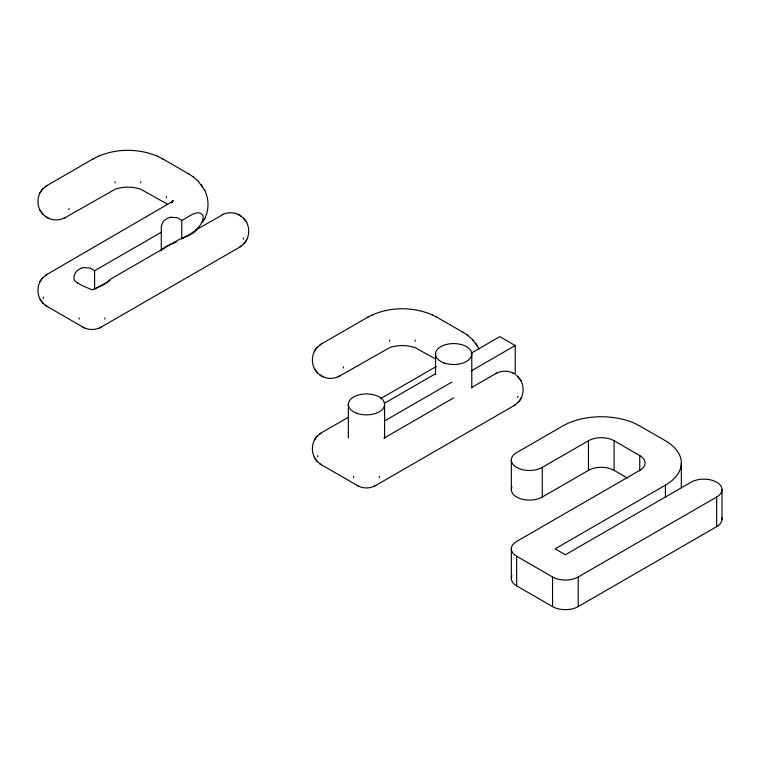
<?xml version="1.0" encoding="UTF-8"?>
<svg xmlns="http://www.w3.org/2000/svg" width="760" height="760" viewBox="0 0 760 760"><rect width="100%" height="100%" fill="white"/><g stroke="black" fill="none" stroke-linecap="round" stroke-linejoin="round"><path stroke-width="1.14" d="M171.902 202.521L172.159 201.637M40.356 192.214C37.154 197.828 37.154 205.238 40.356 210.852M40.356 281.058C37.154 286.672 37.154 294.082 40.356 299.697M172.007 202.179L172.843 200.593L171.57 202.758L173.061 200.659L171.323 202.701L172.416 201.523L46.464 274.712M204.402 219.232C209.209 210.235 209.209 198.75 204.402 189.753M246.306 240.464C249.508 234.85 249.508 227.439 246.306 221.825M314.783 350.645C311.581 356.269 311.581 363.669 314.783 369.293M314.783 439.489C311.581 445.103 311.581 452.513 314.783 458.128M520.733 398.905C523.925 393.291 523.925 385.88 520.733 380.266M40.603 191.786L42.095 189.686M40.603 280.63L42.095 278.53M244.568 242.991L246.059 240.891M315.029 350.227L316.521 348.118M315.029 439.061L316.521 436.962M518.994 401.432L520.476 399.332M39.9 192.993L41.04 191.045M39.9 281.827L41.04 279.889M202.625 222.252L204.858 218.452M245.623 241.632L246.762 239.695M314.327 351.424L315.466 349.476M314.327 440.268L315.466 438.32M520.049 400.073L521.189 398.126M161.434 250.477L161.823 249.973M42.455 189.268L47.034 185.497L92.967 158.982C112.651 148.2 137.446 147.62 157.957 156.465M42.455 278.113L47.034 274.341M84.113 327.712C89.519 330.353 96.197 330.03 101.374 326.999L239.628 247.18L244.207 243.409M316.873 347.709L321.461 343.938L367.384 317.423C387.068 306.631 411.873 306.062 432.373 314.906M316.873 436.553L321.461 432.772L348.127 417.373M358.53 486.153C363.935 488.784 370.614 488.461 375.801 485.44L514.054 405.612L518.633 401.84M41.543 190.342L42.978 188.66M41.543 279.186L42.978 277.495M243.694 244.026L245.128 242.335M315.96 348.783L317.395 347.092M315.96 437.617L317.395 435.936M518.111 402.458L519.545 400.776M162.174 249.584L163.077 248.719A16.767 4.826 -17.7 0 1 164.91 247.333L168.121 245.48A16.767 4.826 -17.7 0 1 171.057 244.112M45.182 186.713L45.8 186.314M46.464 185.868L47.034 185.497M45.182 275.557L45.8 275.148M239.628 247.18L240.198 246.81M240.863 246.363L241.48 245.965M319.608 345.154L320.226 344.745M320.891 344.308L321.461 343.938M319.608 433.998L320.226 433.589M320.891 433.152L321.461 432.772M514.054 405.612L514.625 405.241M515.289 404.805L515.907 404.396M48.203 218.139C53.608 220.78 60.287 220.457 65.474 217.427L115.463 189.078C123.852 186.494 132.031 186.494 140.429 189.078L167.152 203.993M109.991 280.402L94.601 289.284L94.601 270.74L161.291 232.227L161.329 226.166L163.077 221.834A16.767 12.816 26.9 0 1 164.91 219.887L168.121 218.034A16.767 12.816 26.9 0 1 171.057 217.227M181.792 238.944L181.792 220.391C187.131 218.357 198.379 207.641 203.062 215.868A12.787 7.381 -60 0 1 203.062 218.909C200.593 228.627 190.798 233.833 182.751 238.393M322.63 376.58C328.035 379.221 334.713 378.898 339.891 375.867L389.889 347.51C398.278 344.935 406.457 344.935 414.846 347.51L435.603 358.986M380.959 398.42L436.354 366.443M384.275 403.351L435.404 373.834M471.19 353.172L499.823 336.642L515.214 345.524L515.214 374.88M384.332 421.087L451.81 382.128M471.248 370.909L515.214 345.524M383.885 438.188L453.587 397.945M472.045 387.296L495.615 373.683C500.802 370.661 507.481 370.329 512.886 372.97M665.399 497.021L665.399 485.174A54.407 31.407 0 0 0 665.399 440.752L639.749 425.952A54.407 31.407 0 0 0 562.808 425.952L516.648 452.599A18.136 10.469 0 0 0 516.648 467.409A18.136 10.469 0 0 0 542.288 467.409L588.458 440.752A18.136 10.469 0 0 1 614.099 440.752L639.749 455.563L639.749 470.962M511.955 486.903A18.136 10.469 0 0 0 520.4 498.683A18.136 10.469 0 0 0 542.288 497.021L588.458 470.364A18.136 10.469 0 0 1 614.099 470.364L627.437 478.068M665.399 485.174L555.114 548.843L565.373 554.762L691.039 482.21A18.136 10.469 0 0 1 716.689 482.21A18.136 10.469 0 0 1 716.689 497.021L716.689 526.633L578.198 606.594A18.136 10.469 0 0 1 552.548 606.594L516.648 585.865A18.136 10.469 0 0 1 511.955 575.747M639.749 455.563A18.136 10.469 0 0 1 639.749 470.364L516.648 541.443A18.136 10.469 0 0 0 516.648 556.244L552.548 576.973A18.136 10.469 0 0 0 578.198 576.973L716.689 497.021M190.351 234.583L193.562 232.721A16.767 4.826 -17.7 0 0 195.396 231.334L197.296 229.093L221.625 215.317M103.151 284.924L106.371 283.072A16.767 4.826 -17.7 0 0 108.195 281.684L110.162 279.357L178.59 239.846L187.473 235.913M221.768 214.966C226.832 212.163 233.254 212.011 238.459 214.538M92.967 158.982L93.528 158.697M97.936 156.465L98.439 156.208M63.555 218.395L64.068 218.139M64.904 217.711L65.474 217.427M222.604 214.538L223.107 214.282M100.804 327.284L101.374 326.999M99.465 327.969L99.969 327.712M367.384 317.423L367.954 317.138M372.362 314.906L372.865 314.649M337.981 376.837L338.485 376.58M339.321 376.152L339.891 375.867M495.615 373.683L496.185 373.397M497.021 372.97L497.534 372.723M375.231 485.726L375.801 485.44M373.882 486.4L374.395 486.153M175.845 242.164L176.405 241.917M80.921 268.375L77.71 270.237A16.767 12.816 26.9 0 0 75.886 272.175C74.186 274.892 72.438 279.566 75.886 281.684A16.767 4.826 17.7 0 0 77.653 283.034M174.182 242.848L175.284 242.383M171.009 244.15L174.04 242.905M171.009 217.255L177.384 217.749L181.792 220.391M162.355 158.697L188.907 174.021M239.153 214.89L240.293 215.545M436.781 317.138L463.324 332.462M513.57 373.331L514.159 373.625L512.373 372.723M47.509 217.787L46.37 217.132M321.936 376.228L320.796 375.573M46.464 306.033L83.277 327.284M320.891 464.474L357.694 485.726M157.443 156.208L162.925 158.982M237.956 214.282L243.114 217.702L246.762 222.604M431.87 314.649L437.351 317.423M48.716 218.395L43.548 214.975L39.9 210.073M323.133 376.837L317.974 373.407L314.327 368.514M82.707 326.999L84.616 327.969M357.124 485.44L359.043 486.4M77.71 283.072L80.921 284.924A16.767 4.826 17.7 0 0 83.809 286.254L92.036 289.845L100.272 286.254A16.767 4.826 -17.7 0 0 103.094 284.962M467.124 334.96L472.587 339.587L479.284 348.963M192.698 176.529L198.16 181.146L204.858 190.532M240.863 215.925L241.48 216.334M319.608 374.784L320.226 375.193M45.182 216.353L45.8 216.752M314.327 457.358L317.395 461.69L320.226 464.027M39.9 298.917L42.978 303.249L45.8 305.596M462.764 332.091L467.742 335.369M188.337 173.65L193.315 176.928M319.608 463.628L321.461 464.844M45.182 305.188L47.034 306.403M516.477 375.231L521.189 381.035M94.601 270.74L90.184 268.09L83.809 267.596A16.767 12.816 26.9 0 0 80.978 268.346M518.111 376.703L518.633 377.321M518.994 377.739L519.545 378.394M472.587 339.587L473.109 340.204M475.56 343.073L476.121 343.729M243.694 218.272L244.207 218.889M244.568 219.298L245.128 219.953M198.16 181.146L198.683 181.763M201.134 184.632L201.695 185.288M315.96 371.155L316.521 371.82M316.873 372.229L317.395 372.846M315.96 459.999L316.521 460.655M316.873 461.073L317.395 461.69M41.543 212.724L42.095 213.38M42.455 213.788L42.978 214.405M41.543 301.568L42.095 302.224M42.455 302.632L42.978 303.249M520.049 379.097L520.476 379.838M476.615 344.432L477.052 345.173M245.623 220.656L246.059 221.398M315.029 369.712L315.466 370.462M202.189 185.991L202.625 186.732M315.029 458.555L315.466 459.296M40.603 211.28L41.04 212.021M40.603 300.115L41.04 300.865M722 489.62L722 519.232M681.331 462.963L681.331 487.844M614.099 440.752L614.099 470.364M588.458 440.752L588.458 470.364M578.198 576.973L578.198 606.594M552.548 576.973L552.548 606.594M542.288 467.409L542.288 497.021M517.778 396.397L517.778 397.575M516.648 556.244L516.648 585.865M511.337 459.999L511.337 489.62M511.337 548.843L511.337 578.455M471.789 353.713L471.789 388.065M435.537 353.713L435.537 374.509M415.188 340.128L415.188 341.316M389.548 340.128L389.548 341.316M384.588 404.063L384.588 438.416M379.287 476.349L379.287 477.536M353.637 476.349L353.637 477.536M348.337 404.063L348.337 437.883M343.377 366.776L343.377 367.963M317.737 455.62L317.737 456.808M243.352 237.956L243.352 239.143M166.411 196.498L166.411 197.685M161.291 232.227L161.291 250.781M140.771 181.688L140.771 182.875M115.121 181.688L115.121 182.875M104.861 317.917L104.861 319.095M79.221 317.917L79.221 319.095M68.96 208.344L68.96 209.532M43.311 297.188L43.311 298.366M190.294 234.612A16.767 4.826 -17.7 0 1 187.416 235.942M721.848 517.864A18.136 10.469 0 0 1 716.689 526.633M444.106 362.947A18.136 10.469 0 0 0 471.789 354.378A18.136 10.469 0 0 0 445.094 344.822A18.136 10.469 0 0 0 444.106 362.947M356.905 413.288A18.136 10.469 0 0 0 384.588 404.719A18.136 10.469 0 0 0 357.894 395.162A18.136 10.469 0 0 0 356.905 413.288"/></g></svg>
